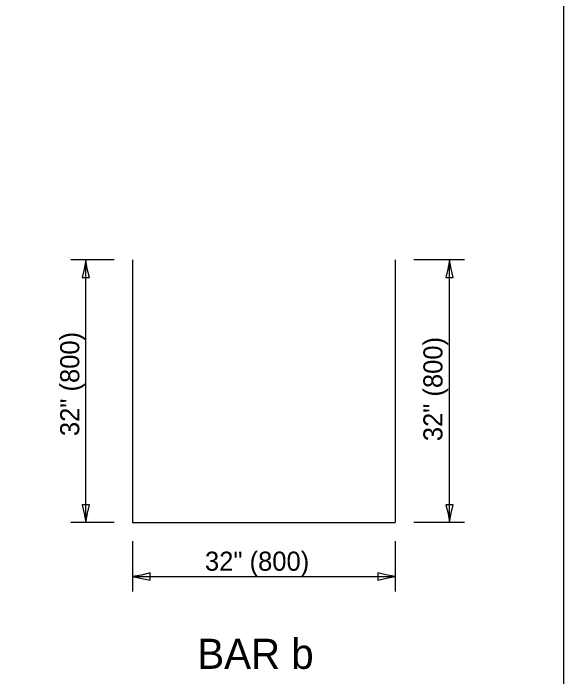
# Model space of a CAD drawing. Extents: x 2261691 to 2262321, y -3123551 to -3123151.
# Drawn here: x 2262232.8 to 2262320.6, y -3123362.4 to -3123256.5 of the extents above; entities that cross this region are included whole.
import ezdxf

# ---------------------------------------------------------------- set-up
doc = ezdxf.new("R2010")
doc.units = 0
for name, color, linetype in [('Default', 7, 'Continuous'), ('RD_Pr_Roadway_Dimensions', 7, 'Continuous'), ('RD_Pr_Roadway_Items', 7, 'Continuous'), ('RD_Pr_Roadway_Notes', 7, 'Continuous')]:
    doc.layers.add(name, color=color, linetype=linetype)

msp = doc.modelspace()

# ---------------------------------------------------------------- linework, layer by layer
at = {"layer": 'Default'}
msp.add_lwpolyline([(2261690.59, -3123550.64), (2262320.59, -3123550.64), (2262320.59, -3123150.64), (2261690.59, -3123150.64)], close=True, dxfattribs=at)
at = {"layer": 'RD_Pr_Roadway_Dimensions'}
for p, q in [((2262248.86, -3123295.9), (2262241.98, -3123295.9)), ((2262244.36, -3123337.8), (2262244.36, -3123295.9)), ((2262304.76, -3123295.9), (2262296.7, -3123295.9)), ((2262302.39, -3123337.8), (2262302.39, -3123295.9)), ((2262248.86, -3123337.8), (2262241.98, -3123337.8)), ((2262304.76, -3123337.8), (2262296.7, -3123337.8)), ((2262251.83, -3123340.77), (2262251.83, -3123348.83)), ((2262293.73, -3123340.77), (2262293.73, -3123348.83)), ((2262251.83, -3123346.45), (2262293.73, -3123346.45))]:
    msp.add_line(p, q, dxfattribs=at)
for points in [[(2262243.77, -3123298.7), (2262244.36, -3123298.7), (2262244.94, -3123298.7), (2262244.6, -3123297.3), (2262244.36, -3123295.9), (2262244.09, -3123297.39)], [(2262301.8, -3123298.7), (2262302.39, -3123298.7), (2262302.97, -3123298.7), (2262302.63, -3123297.3), (2262302.39, -3123295.9), (2262302.11, -3123297.39)], [(2262244.94, -3123335), (2262244.36, -3123335), (2262243.77, -3123335), (2262244.12, -3123336.4), (2262244.36, -3123337.8), (2262244.63, -3123336.31)], [(2262302.97, -3123335), (2262302.39, -3123335), (2262301.8, -3123335), (2262302.14, -3123336.4), (2262302.39, -3123337.8), (2262302.66, -3123336.31)], [(2262254.62, -3123347.04), (2262254.63, -3123346.45), (2262254.63, -3123345.87), (2262253.23, -3123346.21), (2262251.83, -3123346.45), (2262253.32, -3123346.73)], [(2262290.93, -3123345.87), (2262290.93, -3123346.45), (2262290.93, -3123347.04), (2262292.33, -3123346.7), (2262293.73, -3123346.45), (2262292.23, -3123346.18)]]:
    msp.add_lwpolyline(points, close=True, dxfattribs=at)
at = {"layer": 'RD_Pr_Roadway_Items'}
for p, q in [((2262251.83, -3123295.9), (2262251.83, -3123337.8)), ((2262293.73, -3123295.9), (2262293.73, -3123337.8)), ((2262251.83, -3123337.8), (2262293.73, -3123337.8))]:
    msp.add_line(p, q, dxfattribs=at)

# ---------------------------------------------------------------- texts
at = {"layer": 'RD_Pr_Roadway_Dimensions'}
for p in [(2262243.32, -3123324.02), (2262301.25, -3123324.83)]:
    msp.add_text('32" (800)', height=3.048, rotation=90, dxfattribs=at).set_placement(p)
msp.add_text('32" (800)', height=3.048, dxfattribs=at).set_placement((2262263.37, -3123345.51))
at = {"layer": 'RD_Pr_Roadway_Notes'}
msp.add_text('BAR b', height=4.8, dxfattribs=at).set_placement((2262262.15, -3123361.17))

doc.saveas('drawing.dxf')
